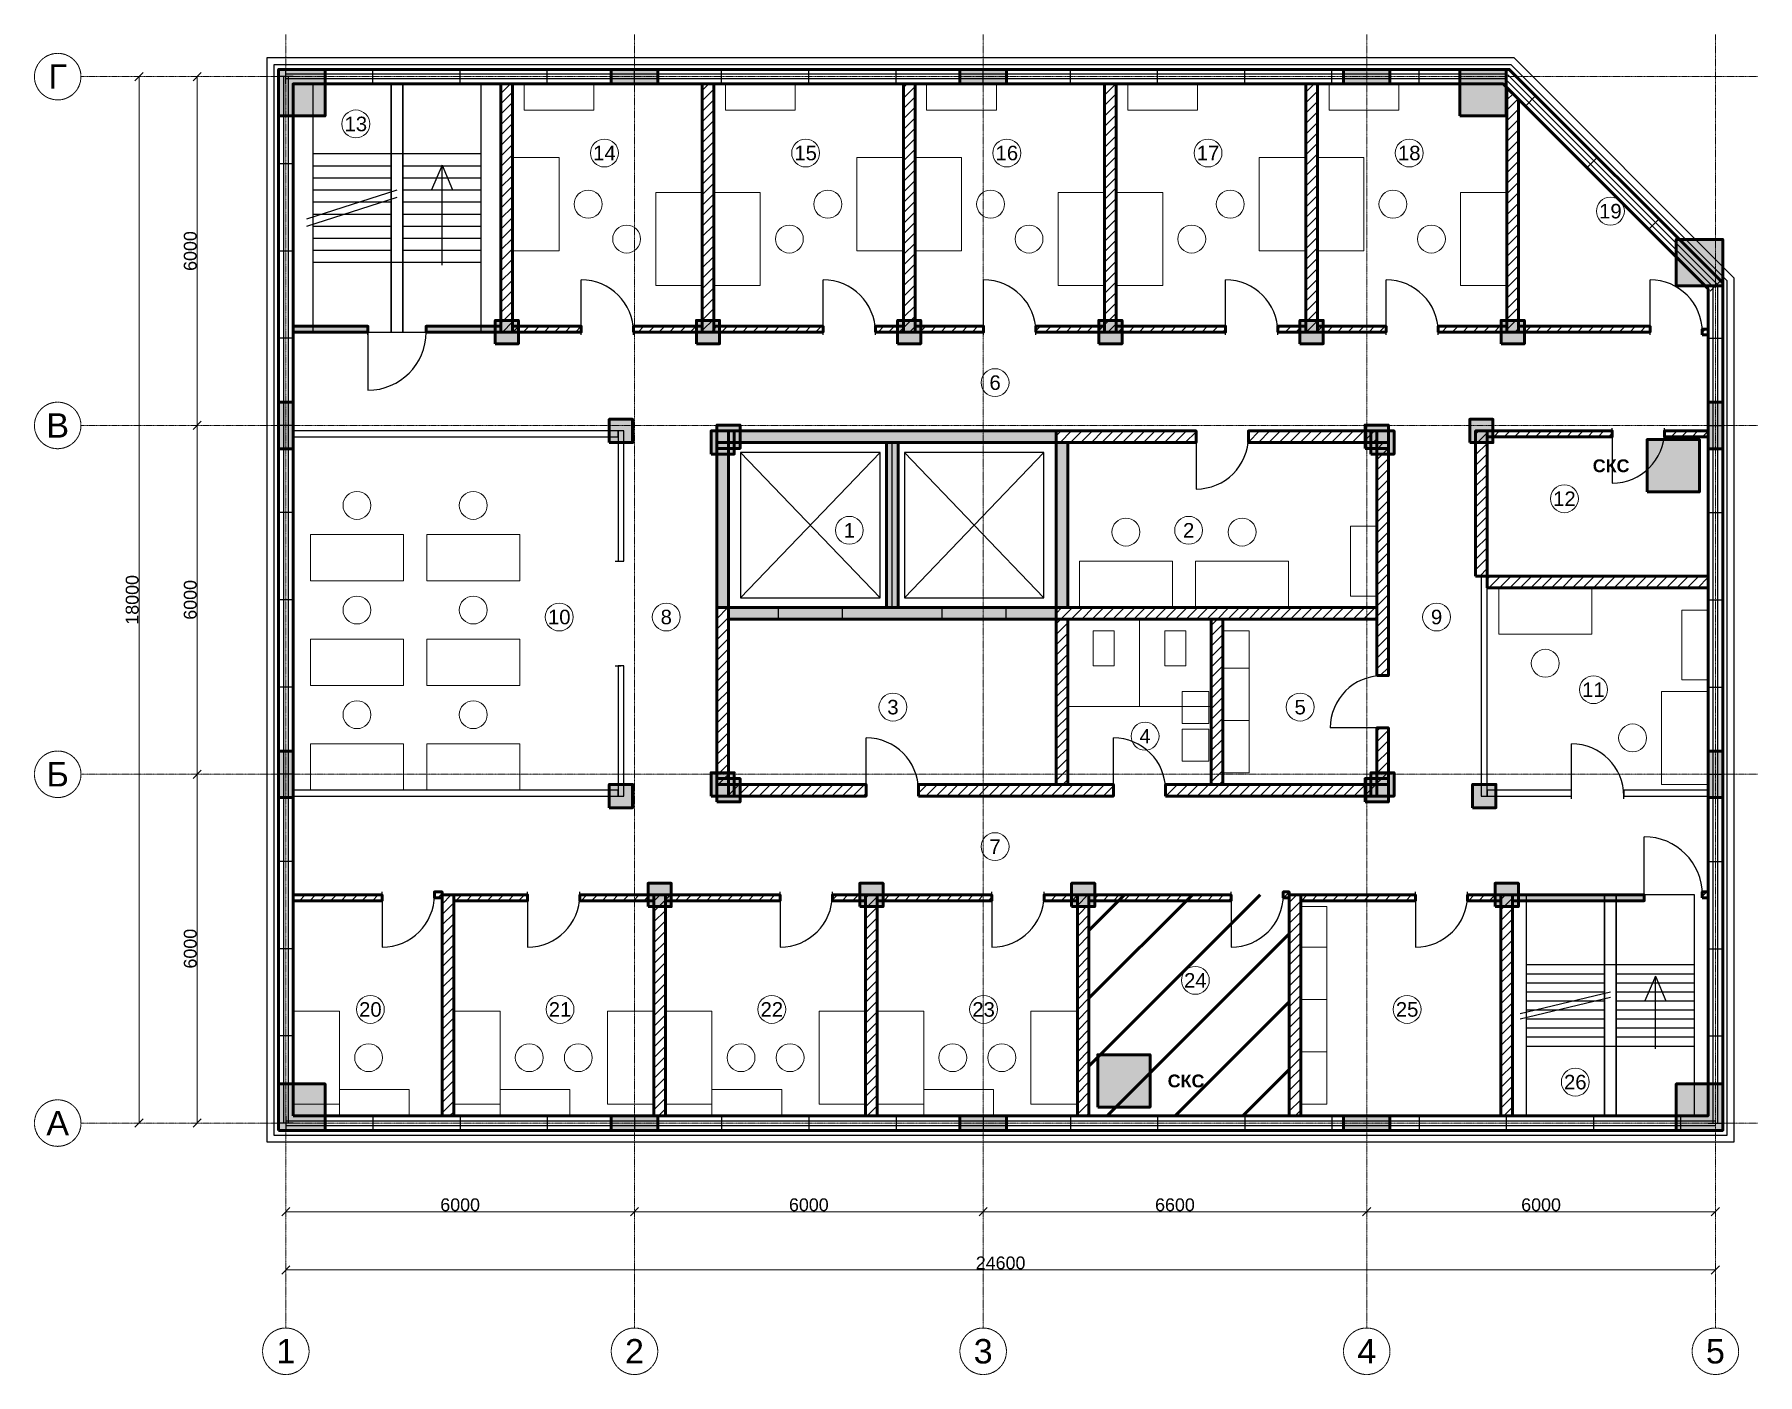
# Model space of a CAD drawing. Header units: millimetres. Extents: x -4325 to 25325, y -4325 to 18725.
import ezdxf
from ezdxf.enums import TextEntityAlignment as Align

# ---------------------------------------------------------------- set-up
doc = ezdxf.new("R2010")
doc.units = ezdxf.units.MM
doc.linetypes.add('CENTER2', pattern=[2.541, 1.587, -0.318, 0.318, -0.318])
for name, color, linetype, lineweight in [('A-ANNO-ROOM', 7, 'CONTINUOUS', 18), ('A-DIMS', 8, 'CONTINUOUS', 13), ('A-DOOR', 3, 'CONTINUOUS', 25), ('A-ELEV', 7, 'CONTINUOUS', 25), ('A-FACADE-PANEL', 8, 'CONTINUOUS', 25), ('A-FURN', 8, 'CONTINUOUS', 18), ('A-GLAZ-RIBBON', 5, 'CONTINUOUS', 25), ('A-GRID', 8, 'CENTER2', 13), ('A-HATCH', 9, 'CONTINUOUS', 9), ('A-OUTLINE', 7, 'CONTINUOUS', 50), ('A-SANI', 8, 'CONTINUOUS', 18), ('A-STAIR', 7, 'CONTINUOUS', 25), ('A-WALL-BLOCK', 9, 'CONTINUOUS', 50), ('A-WALL-GLASS', 4, 'CONTINUOUS', 25), ('A-WALL-RC', 7, 'CONTINUOUS', 50), ('E-SCS-RISER', 1, 'CONTINUOUS', 50), ('E-SERVER-ROOM', 1, 'CONTINUOUS', 50)]:
    doc.layers.add(name, color=color, linetype=linetype, lineweight=lineweight)
doc.styles.add('Arial-Bold', font='arialbd.ttf')
doc.styles.get("Standard").update_dxf_attribs({"font": 'arial.ttf'})

msp = doc.modelspace()

# ---------------------------------------------------------------- hatches: boundary and pattern name
at = {"layer": 'A-HATCH'}
h = msp.add_hatch(dxfattribs=at)
h.set_pattern_fill('ANSI31', scale=40)
h.paths.add_polyline_path([(3703, 13606), (3903, 13606), (3903, 17875), (3903, 17875), (3703, 17875), (3703, 17875)])
h = msp.add_hatch(dxfattribs=at)
h.set_pattern_fill('ANSI31', scale=40)
h.paths.add_polyline_path([(7165, 13606), (7365, 13606), (7365, 17875), (7365, 17875), (7165, 17875), (7165, 17875)])
h = msp.add_hatch(dxfattribs=at)
h.set_pattern_fill('ANSI31', scale=40)
h.paths.add_polyline_path([(10627, 13606), (10827, 13606), (10827, 17875), (10827, 17875), (10627, 17875), (10627, 17875)])
h = msp.add_hatch(dxfattribs=at)
h.set_pattern_fill('ANSI31', scale=40)
h.paths.add_polyline_path([(14089, 13606), (14289, 13606), (14289, 17875), (14289, 17875), (14089, 17875), (14089, 17875)])
h = msp.add_hatch(dxfattribs=at)
h.set_pattern_fill('ANSI31', scale=40)
h.paths.add_polyline_path([(17551, 13606), (17751, 13606), (17751, 17875), (17751, 17875), (17551, 17875), (17551, 17875)])
h = msp.add_hatch(dxfattribs=at)
h.set_pattern_fill('ANSI31', scale=40)
h.paths.add_polyline_path([(21013, 13606), (21213, 13606), (21213, 17610), (21013, 17810)])
h = msp.add_hatch(dxfattribs=at)
h.set_pattern_fill('ANSI31', scale=40)
h.paths.add_polyline_path([(3903, 13606), (5084, 13606), (5084, 13706), (3903, 13706)])
h = msp.add_hatch(dxfattribs=at)
h.set_pattern_fill('ANSI31', scale=40)
h.paths.add_polyline_path([(5984, 13606), (7165, 13606), (7165, 13706), (5984, 13706)])
h = msp.add_hatch(dxfattribs=at)
h.set_pattern_fill('ANSI31', scale=40)
h.paths.add_polyline_path([(7365, 13606), (9246, 13606), (9246, 13706), (7365, 13706)])
h = msp.add_hatch(dxfattribs=at)
h.set_pattern_fill('ANSI31', scale=40)
h.paths.add_polyline_path([(10146, 13606), (10627, 13606), (10627, 13706), (10146, 13706)])
h = msp.add_hatch(dxfattribs=at)
h.set_pattern_fill('ANSI31', scale=40)
h.paths.add_polyline_path([(10827, 13606), (12008, 13606), (12008, 13706), (10827, 13706)])
h = msp.add_hatch(dxfattribs=at)
h.set_pattern_fill('ANSI31', scale=40)
h.paths.add_polyline_path([(12908, 13606), (14089, 13606), (14089, 13706), (12908, 13706)])
h = msp.add_hatch(dxfattribs=at)
h.set_pattern_fill('ANSI31', scale=40)
h.paths.add_polyline_path([(14289, 13606), (16170, 13606), (16170, 13706), (14289, 13706)])
h = msp.add_hatch(dxfattribs=at)
h.set_pattern_fill('ANSI31', scale=40)
h.paths.add_polyline_path([(17070, 13606), (17551, 13606), (17551, 13706), (17070, 13706)])
h = msp.add_hatch(dxfattribs=at)
h.set_pattern_fill('ANSI31', scale=40)
h.paths.add_polyline_path([(17751, 13606), (18932, 13606), (18932, 13706), (17751, 13706)])
h = msp.add_hatch(dxfattribs=at)
h.set_pattern_fill('ANSI31', scale=40)
h.paths.add_polyline_path([(19832, 13606), (21013, 13606), (21013, 13706), (19832, 13706)])
h = msp.add_hatch(dxfattribs=at)
h.set_pattern_fill('ANSI31', scale=40)
h.paths.add_polyline_path([(21213, 13606), (23475, 13606), (23475, 13706), (21213, 13706)])
h = msp.add_hatch(dxfattribs=at)
h.set_pattern_fill('ANSI31', scale=40)
h.paths.add_polyline_path([(24375, 13556), (24475, 13556), (24475, 13556), (24475, 13656), (24475, 13656), (24375, 13656)])
h = msp.add_hatch(dxfattribs=at)
h.set_pattern_fill('ANSI31', scale=40)
h.paths.add_polyline_path([(13256, 11706), (15664, 11706), (15664, 11906), (13256, 11906)])
h = msp.add_hatch(dxfattribs=at)
h.set_pattern_fill('ANSI31', scale=40)
h.paths.add_polyline_path([(16564, 11706), (18772, 11706), (18772, 11906), (16564, 11906)])
h = msp.add_hatch(dxfattribs=at)
h.set_pattern_fill('ANSI31', scale=40)
h.paths.add_polyline_path([(20472, 9409), (20672, 9409), (20672, 11906), (20472, 11906)])
h = msp.add_hatch(dxfattribs=at)
h.set_pattern_fill('ANSI31', scale=40)
h.paths.add_polyline_path([(20672, 11806), (22824, 11806), (22824, 11906), (20672, 11906)])
h = msp.add_hatch(dxfattribs=at)
h.set_pattern_fill('ANSI31', scale=40)
h.paths.add_polyline_path([(23724, 11806), (24475, 11806), (24475, 11806), (24475, 11906), (24475, 11906), (23724, 11906)])
h = msp.add_hatch(dxfattribs=at)
h.set_pattern_fill('ANSI31', scale=40)
h.paths.add_polyline_path([(18772, 7696), (18972, 7696), (18972, 11706), (18772, 11706)])
h = msp.add_hatch(dxfattribs=at)
h.set_pattern_fill('ANSI31', scale=40)
h.paths.add_polyline_path([(20672, 9209), (24475, 9209), (24475, 9209), (24475, 9409), (24475, 9409), (20672, 9409)])
h = msp.add_hatch(dxfattribs=at)
h.set_pattern_fill('ANSI31', scale=40)
h.paths.add_polyline_path([(7417, 5825), (7617, 5825), (7617, 8866), (7417, 8866)])
h = msp.add_hatch(dxfattribs=at)
h.set_pattern_fill('ANSI31', scale=40)
h.paths.add_polyline_path([(13256, 8666), (18772, 8666), (18772, 8866), (13256, 8866)])
h = msp.add_hatch(dxfattribs=at)
h.set_pattern_fill('ANSI31', scale=40)
h.paths.add_polyline_path([(13256, 5825), (13456, 5825), (13456, 8666), (13256, 8666)])
h = msp.add_hatch(dxfattribs=at)
h.set_pattern_fill('ANSI31', scale=40)
h.paths.add_polyline_path([(15925, 5825), (16125, 5825), (16125, 8666), (15925, 8666)])
h = msp.add_hatch(dxfattribs=at)
h.set_pattern_fill('ANSI31', scale=40)
h.paths.add_polyline_path([(18772, 5825), (18972, 5825), (18972, 6796), (18772, 6796)])
h = msp.add_hatch(dxfattribs=at)
h.set_pattern_fill('ANSI31', scale=40)
h.paths.add_polyline_path([(7617, 5625), (9986, 5625), (9986, 5825), (7617, 5825)])
h = msp.add_hatch(dxfattribs=at)
h.set_pattern_fill('ANSI31', scale=40)
h.paths.add_polyline_path([(10886, 5625), (14240, 5625), (14240, 5825), (10886, 5825)])
h = msp.add_hatch(dxfattribs=at)
h.set_pattern_fill('ANSI31', scale=40)
h.paths.add_polyline_path([(15140, 5625), (18772, 5625), (18772, 5825), (15140, 5825)])
h = msp.add_hatch(dxfattribs=at)
h.set_pattern_fill('ANSI31', scale=40)
h.paths.add_polyline_path([(125, 3825), (125, 3825), (1657, 3825), (1657, 3925), (125, 3925), (125, 3925)])
h = msp.add_hatch(dxfattribs=at)
h.set_pattern_fill('ANSI31', scale=40)
h.paths.add_polyline_path([(2557, 3875), (2689, 3875), (2689, 3975), (2557, 3975)])
h = msp.add_hatch(dxfattribs=at)
h.set_pattern_fill('ANSI31', scale=40)
h.paths.add_polyline_path([(2689, 125), (2889, 125), (2889, 125), (2889, 3925), (2689, 3925), (2689, 125)])
h = msp.add_hatch(dxfattribs=at)
h.set_pattern_fill('ANSI31', scale=40)
h.paths.add_polyline_path([(2889, 3825), (4161, 3825), (4161, 3925), (2889, 3925)])
h = msp.add_hatch(dxfattribs=at)
h.set_pattern_fill('ANSI31', scale=40)
h.paths.add_polyline_path([(5061, 3825), (6333, 3825), (6333, 3925), (5061, 3925)])
h = msp.add_hatch(dxfattribs=at)
h.set_pattern_fill('ANSI31', scale=40)
h.paths.add_polyline_path([(6333, 125), (6533, 125), (6533, 125), (6533, 3925), (6333, 3925), (6333, 125)])
h = msp.add_hatch(dxfattribs=at)
h.set_pattern_fill('ANSI31', scale=40)
h.paths.add_polyline_path([(6533, 3825), (8505, 3825), (8505, 3925), (6533, 3925)])
h = msp.add_hatch(dxfattribs=at)
h.set_pattern_fill('ANSI31', scale=40)
h.paths.add_polyline_path([(9405, 3825), (9977, 3825), (9977, 3925), (9405, 3925)])
h = msp.add_hatch(dxfattribs=at)
h.set_pattern_fill('ANSI31', scale=40)
h.paths.add_polyline_path([(9977, 125), (10177, 125), (10177, 125), (10177, 3925), (9977, 3925), (9977, 125)])
h = msp.add_hatch(dxfattribs=at)
h.set_pattern_fill('ANSI31', scale=40)
h.paths.add_polyline_path([(10177, 3825), (12149, 3825), (12149, 3925), (10177, 3925)])
h = msp.add_hatch(dxfattribs=at)
h.set_pattern_fill('ANSI31', scale=40)
h.paths.add_polyline_path([(13049, 3825), (13621, 3825), (13621, 3925), (13049, 3925)])
h = msp.add_hatch(dxfattribs=at)
h.set_pattern_fill('ANSI31', scale=40)
h.paths.add_polyline_path([(13621, 125), (13821, 125), (13821, 125), (13821, 3925), (13621, 3925), (13621, 125)])
h = msp.add_hatch(dxfattribs=at)
h.set_pattern_fill('ANSI31', scale=40)
h.paths.add_polyline_path([(13821, 3825), (16265, 3825), (16265, 3925), (13821, 3925)])
h = msp.add_hatch(dxfattribs=at)
h.set_pattern_fill('ANSI31', scale=40)
h.paths.add_polyline_path([(17165, 3875), (17265, 3875), (17265, 3975), (17165, 3975)])
h = msp.add_hatch(dxfattribs=at)
h.set_pattern_fill('ANSI31', scale=40)
h.paths.add_polyline_path([(17265, 125), (17465, 125), (17465, 125), (17465, 3925), (17265, 3925), (17265, 125)])
h = msp.add_hatch(dxfattribs=at)
h.set_pattern_fill('ANSI31', scale=40)
h.paths.add_polyline_path([(17465, 3825), (19437, 3825), (19437, 3925), (17465, 3925)])
h = msp.add_hatch(dxfattribs=at)
h.set_pattern_fill('ANSI31', scale=40)
h.paths.add_polyline_path([(20337, 3825), (20909, 3825), (20909, 3925), (20337, 3925)])
h = msp.add_hatch(dxfattribs=at)
h.set_pattern_fill('ANSI31', scale=40)
h.paths.add_polyline_path([(20909, 125), (21109, 125), (21109, 125), (21109, 3925), (20909, 3925), (20909, 125)])
h = msp.add_hatch(dxfattribs=at)
h.set_pattern_fill('ANSI31', scale=40)
h.paths.add_polyline_path([(24375, 3875), (24475, 3875), (24475, 3875), (24475, 3975), (24475, 3975), (24375, 3975)])
at = {"layer": 'A-WALL-RC'}
h = msp.add_hatch(color=7, dxfattribs=at)
h.dxf.hatch_style = 1
h.paths.add_polyline_path([(-125, 17325), (675, 17325), (675, 18125), (-125, 18125)])
h = msp.add_hatch(color=7, dxfattribs=at)
h.dxf.hatch_style = 1
h.paths.add_polyline_path([(5600, 17875), (6400, 17875), (6400, 18125), (5600, 18125)])
h = msp.add_hatch(color=7, dxfattribs=at)
h.dxf.hatch_style = 1
h.paths.add_polyline_path([(11600, 17875), (12400, 17875), (12400, 18125), (11600, 18125)])
h = msp.add_hatch(color=7, dxfattribs=at)
h.dxf.hatch_style = 1
h.paths.add_polyline_path([(18200, 17875), (19000, 17875), (19000, 18125), (18200, 18125)])
h = msp.add_hatch(color=7, dxfattribs=at)
h.dxf.hatch_style = 1
h.paths.add_polyline_path([(20200, 17325), (21000, 17325), (21000, 18125), (20200, 18125)])
h = msp.add_hatch(color=7, dxfattribs=at)
h.dxf.hatch_style = 1
h.paths.add_polyline_path([(23925, 14400), (24725, 14400), (24725, 15200), (23925, 15200)])
h = msp.add_hatch(color=7, dxfattribs=at)
h.dxf.hatch_style = 1
h.paths.add_polyline_path([(125, 13606), (125, 13606), (1414, 13606), (1414, 13706), (125, 13706), (125, 13706)])
h = msp.add_hatch(color=7, dxfattribs=at)
h.dxf.hatch_style = 1
h.paths.add_polyline_path([(2414, 13606), (3703, 13606), (3703, 13706), (2414, 13706)])
h = msp.add_hatch(color=7, dxfattribs=at)
h.dxf.hatch_style = 1
h.paths.add_polyline_path([(3603, 13406), (4003, 13406), (4003, 13806), (3603, 13806)])
h = msp.add_hatch(color=7, dxfattribs=at)
h.dxf.hatch_style = 1
h.paths.add_polyline_path([(7065, 13406), (7465, 13406), (7465, 13806), (7065, 13806)])
h = msp.add_hatch(color=7, dxfattribs=at)
h.dxf.hatch_style = 1
h.paths.add_polyline_path([(10527, 13406), (10927, 13406), (10927, 13806), (10527, 13806)])
h = msp.add_hatch(color=7, dxfattribs=at)
h.dxf.hatch_style = 1
h.paths.add_polyline_path([(13989, 13406), (14389, 13406), (14389, 13806), (13989, 13806)])
h = msp.add_hatch(color=7, dxfattribs=at)
h.dxf.hatch_style = 1
h.paths.add_polyline_path([(17451, 13406), (17851, 13406), (17851, 13806), (17451, 13806)])
h = msp.add_hatch(color=7, dxfattribs=at)
h.dxf.hatch_style = 1
h.paths.add_polyline_path([(20913, 13406), (21313, 13406), (21313, 13806), (20913, 13806)])
h = msp.add_hatch(color=7, dxfattribs=at)
h.dxf.hatch_style = 1
h.paths.add_polyline_path([(-125, 11600), (125, 11600), (125, 12400), (-125, 12400)])
h = msp.add_hatch(color=7, dxfattribs=at)
h.dxf.hatch_style = 1
h.paths.add_polyline_path([(24475, 11600), (24725, 11600), (24725, 12400), (24475, 12400)])
h = msp.add_hatch(color=7, dxfattribs=at)
h.dxf.hatch_style = 1
h.paths.add_polyline_path([(5567, 11706), (5967, 11706), (5967, 12106), (5567, 12106)])
h = msp.add_hatch(color=7, dxfattribs=at)
h.dxf.hatch_style = 1
h.paths.add_polyline_path([(7317, 11506), (7717, 11506), (7717, 11906), (7317, 11906)])
h = msp.add_hatch(color=7, dxfattribs=at)
h.dxf.hatch_style = 1
h.paths.add_polyline_path([(7417, 11606), (7817, 11606), (7817, 12006), (7417, 12006)])
h = msp.add_hatch(color=7, dxfattribs=at)
h.dxf.hatch_style = 1
h.paths.add_polyline_path([(7617, 11706), (13256, 11706), (13256, 11906), (7617, 11906)])
h = msp.add_hatch(color=7, dxfattribs=at)
h.dxf.hatch_style = 1
h.paths.add_polyline_path([(18572, 11606), (18972, 11606), (18972, 12006), (18572, 12006)])
h = msp.add_hatch(color=7, dxfattribs=at)
h.dxf.hatch_style = 1
h.paths.add_polyline_path([(18672, 11506), (19072, 11506), (19072, 11906), (18672, 11906)])
h = msp.add_hatch(color=7, dxfattribs=at)
h.dxf.hatch_style = 1
h.paths.add_polyline_path([(20372, 11706), (20772, 11706), (20772, 12106), (20372, 12106)])
h = msp.add_hatch(color=7, dxfattribs=at)
h.dxf.hatch_style = 1
h.paths.add_polyline_path([(7417, 8866), (7617, 8866), (7617, 11706), (7417, 11706)])
h = msp.add_hatch(color=7, dxfattribs=at)
h.dxf.hatch_style = 1
h.paths.add_polyline_path([(10336, 8866), (10536, 8866), (10536, 11706), (10336, 11706)])
h = msp.add_hatch(color=7, dxfattribs=at)
h.dxf.hatch_style = 1
h.paths.add_polyline_path([(13256, 8866), (13456, 8866), (13456, 11706), (13256, 11706)])
h = msp.add_hatch(color=7, dxfattribs=at)
h.dxf.hatch_style = 1
h.paths.add_polyline_path([(7617, 8666), (13256, 8666), (13256, 8866), (7617, 8866)])
h = msp.add_hatch(color=7, dxfattribs=at)
h.dxf.hatch_style = 1
h.paths.add_polyline_path([(-125, 5600), (125, 5600), (125, 6400), (-125, 6400)])
h = msp.add_hatch(color=7, dxfattribs=at)
h.dxf.hatch_style = 1
h.paths.add_polyline_path([(24475, 5600), (24725, 5600), (24725, 6400), (24475, 6400)])
h = msp.add_hatch(color=7, dxfattribs=at)
h.dxf.hatch_style = 1
h.paths.add_polyline_path([(7317, 5625), (7717, 5625), (7717, 6025), (7317, 6025)])
h = msp.add_hatch(color=7, dxfattribs=at)
h.dxf.hatch_style = 1
h.paths.add_polyline_path([(18672, 5625), (19072, 5625), (19072, 6025), (18672, 6025)])
h = msp.add_hatch(color=7, dxfattribs=at)
h.dxf.hatch_style = 1
h.paths.add_polyline_path([(5567, 5425), (5967, 5425), (5967, 5825), (5567, 5825)])
h = msp.add_hatch(color=7, dxfattribs=at)
h.dxf.hatch_style = 1
h.paths.add_polyline_path([(7417, 5525), (7817, 5525), (7817, 5925), (7417, 5925)])
h = msp.add_hatch(color=7, dxfattribs=at)
h.dxf.hatch_style = 1
h.paths.add_polyline_path([(18572, 5525), (18972, 5525), (18972, 5925), (18572, 5925)])
h = msp.add_hatch(color=7, dxfattribs=at)
h.dxf.hatch_style = 1
h.paths.add_polyline_path([(20422, 5425), (20822, 5425), (20822, 5825), (20422, 5825)])
h = msp.add_hatch(color=7, dxfattribs=at)
h.dxf.hatch_style = 1
h.paths.add_polyline_path([(6233, 3725), (6633, 3725), (6633, 4125), (6233, 4125)])
h = msp.add_hatch(color=7, dxfattribs=at)
h.dxf.hatch_style = 1
h.paths.add_polyline_path([(9877, 3725), (10277, 3725), (10277, 4125), (9877, 4125)])
h = msp.add_hatch(color=7, dxfattribs=at)
h.dxf.hatch_style = 1
h.paths.add_polyline_path([(13521, 3725), (13921, 3725), (13921, 4125), (13521, 4125)])
h = msp.add_hatch(color=7, dxfattribs=at)
h.dxf.hatch_style = 1
h.paths.add_polyline_path([(20809, 3725), (21209, 3725), (21209, 4125), (20809, 4125)])
h = msp.add_hatch(color=7, dxfattribs=at)
h.dxf.hatch_style = 1
h.paths.add_polyline_path([(21109, 3825), (23375, 3825), (23375, 3925), (21109, 3925)])
h = msp.add_hatch(color=7, dxfattribs=at)
h.dxf.hatch_style = 1
h.paths.add_polyline_path([(-125, -125), (675, -125), (675, 675), (-125, 675)])
h = msp.add_hatch(color=7, dxfattribs=at)
h.dxf.hatch_style = 1
h.paths.add_polyline_path([(23925, -125), (24725, -125), (24725, 675), (23925, 675)])
h = msp.add_hatch(color=7, dxfattribs=at)
h.dxf.hatch_style = 1
h.paths.add_polyline_path([(5600, -125), (6400, -125), (6400, 125), (5600, 125)])
h = msp.add_hatch(color=7, dxfattribs=at)
h.dxf.hatch_style = 1
h.paths.add_polyline_path([(11600, -125), (12400, -125), (12400, 125), (11600, 125)])
h = msp.add_hatch(color=7, dxfattribs=at)
h.dxf.hatch_style = 1
h.paths.add_polyline_path([(18200, -125), (19000, -125), (19000, 125), (18200, 125)])
at = {"layer": 'E-SCS-RISER'}
h = msp.add_hatch(color=7, dxfattribs=at)
h.dxf.hatch_style = 1
h.paths.add_polyline_path([(23425, 10856), (24325, 10856), (24325, 11756), (23425, 11756)])
h = msp.add_hatch(color=7, dxfattribs=at)
h.dxf.hatch_style = 1
h.paths.add_polyline_path([(13971, 275), (14871, 275), (14871, 1175), (13971, 1175)])
at = {"layer": 'E-SERVER-ROOM'}
h = msp.add_hatch(dxfattribs=at)
h.set_pattern_fill('ANSI31', scale=260)
h.paths.add_polyline_path([(13821, 125), (17265, 125), (17265, 3925), (13821, 3925)])

# ---------------------------------------------------------------- linework, layer by layer
at = {"layer": 'A-ANNO-ROOM'}
for centre in [(1205, 17186), (5483, 16686), (8945, 16686), (12407, 16686), (15869, 16686), (19331, 16686), (22793, 15686), (12205, 12736), (22002, 10739), (9697, 10196), (15536, 10196), (4705, 8705), (6547, 8705), (19802, 8705), (22502, 7455), (10447, 7155), (17455, 7155), (14786, 6655), (12205, 4755), (15651, 2455), (1455, 1955), (4719, 1955), (8363, 1955), (12007, 1955), (19295, 1955), (22189, 705)]:
    msp.add_circle(centre, 240, dxfattribs=at)
at = {"layer": 'A-DIMS'}
for p, q in [((-2596, 17929), (-2454, 18071)), ((-2525, 0), (-2525, 18000)), ((-1596, 17929), (-1454, 18071)), ((-1525, 12000), (-1525, 18000)), ((-1596, 11929), (-1454, 12071)), ((-1596, 11929), (-1454, 12071)), ((-1525, 6000), (-1525, 12000)), ((-1596, 5929), (-1454, 6071)), ((-1596, 5929), (-1454, 6071)), ((-1525, 0), (-1525, 6000)), ((-2596, -71), (-2454, 71)), ((-1596, -71), (-1454, 71)), ((-71, -1596), (71, -1454)), ((5929, -1596), (6071, -1454)), ((5929, -1596), (6071, -1454)), ((11929, -1596), (12071, -1454)), ((11929, -1596), (12071, -1454)), ((18529, -1596), (18671, -1454)), ((18529, -1596), (18671, -1454)), ((24529, -1596), (24671, -1454)), ((0, -1525), (6000, -1525)), ((6000, -1525), (12000, -1525)), ((12000, -1525), (18600, -1525)), ((18600, -1525), (24600, -1525)), ((-71, -2596), (71, -2454)), ((0, -2525), (24600, -2525)), ((24529, -2596), (24671, -2454))]:
    msp.add_line(p, q, dxfattribs=at)
at = {"layer": 'A-DOOR'}
for p, q in [((5084, 13606), (5084, 14506)), ((9246, 13606), (9246, 14506)), ((12008, 13606), (12008, 14506)), ((16170, 13606), (16170, 14506)), ((18932, 13606), (18932, 14506)), ((23475, 13606), (23475, 14506)), ((1414, 13556), (1414, 13656)), ((2414, 13556), (2414, 13656)), ((5084, 13556), (5084, 13656)), ((5984, 13556), (5984, 13656)), ((9246, 13556), (9246, 13656)), ((10146, 13556), (10146, 13656)), ((12008, 13556), (12008, 13656)), ((12908, 13556), (12908, 13656)), ((16170, 13556), (16170, 13656)), ((17070, 13556), (17070, 13656)), ((18932, 13556), (18932, 13656)), ((19832, 13556), (19832, 13656)), ((23475, 13556), (23475, 13656)), ((24375, 13556), (24375, 13656)), ((1414, 13606), (1414, 12606)), ((15664, 11706), (15664, 11906)), ((16564, 11706), (16564, 11906)), ((22824, 11856), (22824, 11956)), ((22824, 11906), (22824, 11006)), ((23724, 11856), (23724, 11956)), ((15664, 11806), (15664, 10906)), ((5667, 9666), (5767, 9666)), ((8477, 8666), (8477, 8866)), ((9577, 8666), (9577, 8866)), ((11296, 8666), (11296, 8866)), ((12396, 8666), (12396, 8866)), ((5667, 7866), (5767, 7866)), ((18772, 7696), (18972, 7696)), ((9986, 5725), (9986, 6625)), ((14240, 5725), (14240, 6625)), ((18872, 6796), (17972, 6796)), ((18772, 6796), (18972, 6796)), ((22124, 5625), (22124, 6525)), ((9986, 5625), (9986, 5825)), ((10886, 5625), (10886, 5825)), ((14240, 5625), (14240, 5825)), ((15140, 5625), (15140, 5825)), ((22124, 5575), (22124, 5675)), ((23024, 5575), (23024, 5675)), ((23375, 3925), (23375, 4925)), ((1657, 3875), (1657, 3975)), ((1657, 3925), (1657, 3025)), ((2557, 3875), (2557, 3975)), ((4161, 3875), (4161, 3975)), ((4161, 3925), (4161, 3025)), ((5061, 3875), (5061, 3975)), ((8505, 3875), (8505, 3975)), ((8505, 3925), (8505, 3025)), ((9405, 3875), (9405, 3975)), ((12149, 3875), (12149, 3975)), ((12149, 3925), (12149, 3025)), ((13049, 3875), (13049, 3975)), ((16265, 3875), (16265, 3975)), ((16265, 3925), (16265, 3025)), ((17165, 3875), (17165, 3975)), ((19437, 3875), (19437, 3975)), ((19437, 3925), (19437, 3025)), ((20337, 3875), (20337, 3975)), ((23375, 3875), (23375, 3975)), ((24375, 3875), (24375, 3975))]:
    msp.add_line(p, q, dxfattribs=at)
for centre, radius, start, end in [((5084, 13606), 900, 0, 90), ((9246, 13606), 900, 0, 90), ((12008, 13606), 900, 0, 90), ((16170, 13606), 900, 0, 90), ((18932, 13606), 900, 0, 90), ((23475, 13606), 900, 0, 90), ((1414, 13606), 1000, -90, 0), ((22824, 11906), 900, -90, 0), ((15664, 11806), 900, -90, 0), ((18872, 6796), 900, 90, 180), ((9986, 5725), 900, 0, 90), ((14240, 5725), 900, 0, 90), ((22124, 5625), 900, 0, 90), ((23375, 3925), 1000, 0, 90), ((1657, 3925), 900, -90, 0), ((4161, 3925), 900, -90, 0), ((8505, 3925), 900, -90, 0), ((12149, 3925), 900, -90, 0), ((16265, 3925), 900, -90, 0), ((19437, 3925), 900, -90, 0)]:
    msp.add_arc(centre, radius, start, end, dxfattribs=at)
at = {"layer": 'A-ELEV'}
for p, q in [((10436, 8866), (10436, 11706)), ((7827, 9036), (10227, 11536)), ((7827, 11536), (10227, 9036)), ((10646, 9036), (13046, 11536)), ((10646, 11536), (13046, 9036))]:
    msp.add_line(p, q, dxfattribs=at)
for points in [[(7827, 9036), (10227, 9036), (10227, 11536), (7827, 11536)], [(10646, 9036), (13046, 9036), (13046, 11536), (10646, 11536)]]:
    msp.add_lwpolyline(points, close=True, dxfattribs=at)
at = {"layer": 'A-FACADE-PANEL'}
for points in [[(-325, -325), (24925, -325), (24925, 14535), (21135, 18325), (-325, 18325)], [(-205, -205), (24805, -205), (24805, 14485), (21085, 18205), (-205, 18205)]]:
    msp.add_lwpolyline(points, close=True, dxfattribs=at)
at = {"layer": 'A-FURN'}
for p, q in [((16125, 7825), (16575, 7825)), ((16125, 6925), (16575, 6925)), ((17465, 3025), (17915, 3025)), ((17465, 2125), (17915, 2125)), ((17465, 1225), (17915, 1225))]:
    msp.add_line(p, q, dxfattribs=at)
for points in [[(4103, 17425), (5303, 17425), (5303, 17875), (4103, 17875)], [(7565, 17425), (8765, 17425), (8765, 17875), (7565, 17875)], [(11027, 17425), (12227, 17425), (12227, 17875), (11027, 17875)], [(14489, 17425), (15689, 17425), (15689, 17875), (14489, 17875)], [(17951, 17425), (19151, 17425), (19151, 17875), (17951, 17875)], [(3903, 15006), (4703, 15006), (4703, 16606), (3903, 16606)], [(9827, 15006), (10627, 15006), (10627, 16606), (9827, 16606)], [(10827, 15006), (11627, 15006), (11627, 16606), (10827, 16606)], [(16751, 15006), (17551, 15006), (17551, 16606), (16751, 16606)], [(17751, 15006), (18551, 15006), (18551, 16606), (17751, 16606)], [(6365, 14406), (7165, 14406), (7165, 16006), (6365, 16006)], [(7365, 14406), (8165, 14406), (8165, 16006), (7365, 16006)], [(13289, 14406), (14089, 14406), (14089, 16006), (13289, 16006)], [(14289, 14406), (15089, 14406), (15089, 16006), (14289, 16006)], [(20213, 14406), (21013, 14406), (21013, 16006), (20213, 16006)], [(425, 9325), (2025, 9325), (2025, 10125), (425, 10125)], [(2425, 9325), (4025, 9325), (4025, 10125), (2425, 10125)], [(18322, 9066), (18772, 9066), (18772, 10266), (18322, 10266)], [(13656, 8866), (15256, 8866), (15256, 9666), (13656, 9666)], [(15656, 8866), (17256, 8866), (17256, 9666), (15656, 9666)], [(20872, 8409), (22472, 8409), (22472, 9209), (20872, 9209)], [(24025, 7625), (24475, 7625), (24475, 8825), (24025, 8825)], [(425, 7525), (2025, 7525), (2025, 8325), (425, 8325)], [(2425, 7525), (4025, 7525), (4025, 8325), (2425, 8325)], [(16125, 6025), (16575, 6025), (16575, 8466), (16125, 8466)], [(23675, 5825), (24475, 5825), (24475, 7425), (23675, 7425)], [(425, 5725), (2025, 5725), (2025, 6525), (425, 6525)], [(2425, 5725), (4025, 5725), (4025, 6525), (2425, 6525)], [(17465, 325), (17915, 325), (17915, 3725), (17465, 3725)], [(125, 325), (925, 325), (925, 1925), (125, 1925)], [(2889, 325), (3689, 325), (3689, 1925), (2889, 1925)], [(5533, 325), (6333, 325), (6333, 1925), (5533, 1925)], [(6533, 325), (7333, 325), (7333, 1925), (6533, 1925)], [(9177, 325), (9977, 325), (9977, 1925), (9177, 1925)], [(10177, 325), (10977, 325), (10977, 1925), (10177, 1925)], [(12821, 325), (13621, 325), (13621, 1925), (12821, 1925)], [(925, 125), (2125, 125), (2125, 575), (925, 575)], [(3689, 125), (4889, 125), (4889, 575), (3689, 575)], [(7333, 125), (8533, 125), (8533, 575), (7333, 575)], [(10977, 125), (12177, 125), (12177, 575), (10977, 575)]]:
    msp.add_lwpolyline(points, close=True, dxfattribs=at)
for centre in [(5203, 15806), (9327, 15806), (12127, 15806), (16251, 15806), (19051, 15806), (5865, 15206), (8665, 15206), (12789, 15206), (15589, 15206), (19713, 15206), (1225, 10625), (3225, 10625), (14456, 10166), (16456, 10166), (1225, 8825), (3225, 8825), (21672, 7909), (1225, 7025), (3225, 7025), (23175, 6625), (1425, 1125), (4189, 1125), (5033, 1125), (7833, 1125), (8677, 1125), (11477, 1125), (12321, 1125)]:
    msp.add_circle(centre, 240, dxfattribs=at)
at = {"layer": 'A-GLAZ-RIBBON'}
for p, q in [((0, 17875), (0, 18125)), ((1500, 17875), (1500, 18125)), ((3000, 17875), (3000, 18125)), ((4500, 17875), (4500, 18125)), ((6000, 17875), (6000, 18125)), ((7500, 17875), (7500, 18125)), ((9000, 17875), (9000, 18125)), ((10500, 17875), (10500, 18125)), ((12000, 17875), (12000, 18125)), ((13500, 17875), (13500, 18125)), ((15000, 17875), (15000, 18125)), ((16500, 17875), (16500, 18125)), ((18000, 17875), (18000, 18125)), ((19500, 17875), (19500, 18125)), ((21000, 17875), (21000, 18125)), ((125, 18000), (-125, 18000)), ((-40, 18000), (-40, 0)), ((21000, 18040), (0, 18040)), ((21000, 17960), (0, 17960)), ((40, 18000), (40, 0)), ((24572, 14372), (20972, 17972)), ((24628, 14428), (21028, 18028)), ((21330, 17494), (21506, 17670)), ((22390, 16433), (22567, 16610)), ((125, 16500), (-125, 16500)), ((23451, 15372), (23628, 15549)), ((125, 15000), (-125, 15000)), ((24512, 14312), (24688, 14488)), ((24560, 0), (24560, 14400)), ((24640, 0), (24640, 14400)), ((125, 13500), (-125, 13500)), ((24475, 13500), (24725, 13500)), ((125, 12000), (-125, 12000)), ((24475, 12000), (24725, 12000)), ((125, 10500), (-125, 10500)), ((24475, 10500), (24725, 10500)), ((125, 9000), (-125, 9000)), ((24475, 9000), (24725, 9000)), ((125, 7500), (-125, 7500)), ((24475, 7500), (24725, 7500)), ((125, 6000), (-125, 6000)), ((24475, 6000), (24725, 6000)), ((125, 4500), (-125, 4500)), ((24475, 4500), (24725, 4500)), ((125, 3000), (-125, 3000)), ((24475, 3000), (24725, 3000)), ((125, 1500), (-125, 1500)), ((24475, 1500), (24725, 1500)), ((125, 0), (-125, 0)), ((0, 125), (0, -125)), ((0, 40), (24600, 40)), ((1500, 125), (1500, -125)), ((3000, 125), (3000, -125)), ((4500, 125), (4500, -125)), ((6000, 125), (6000, -125)), ((7500, 125), (7500, -125)), ((9000, 125), (9000, -125)), ((10500, 125), (10500, -125)), ((12000, 125), (12000, -125)), ((13500, 125), (13500, -125)), ((15000, 125), (15000, -125)), ((16500, 125), (16500, -125)), ((18000, 125), (18000, -125)), ((19500, 125), (19500, -125)), ((21000, 125), (21000, -125)), ((22500, 125), (22500, -125)), ((24000, 125), (24000, -125)), ((24475, 0), (24725, 0)), ((0, -40), (24600, -40))]:
    msp.add_line(p, q, dxfattribs=at)
at = {"layer": 'A-GRID'}
for p, q in [((0, -3525), (0, 18725)), ((6000, -3525), (6000, 18725)), ((12000, -3525), (12000, 18725)), ((18600, -3525), (18600, 18725)), ((24600, -3525), (24600, 18725)), ((-3525, 18000), (25325, 18000)), ((-3525, 12000), (25325, 12000)), ((-3525, 6000), (25325, 6000)), ((-3525, 0), (25325, 0))]:
    msp.add_line(p, q, dxfattribs=at)
for centre in [(-3925, 18000), (-3925, 12000), (-3925, 6000), (-3925, 0), (0, -3925), (6000, -3925), (12000, -3925), (18600, -3925), (24600, -3925)]:
    msp.add_circle(centre, 400, dxfattribs=at)
at = {"layer": 'A-OUTLINE'}
for points in [[(-125, -125), (24725, -125), (24725, 14452), (21052, 18125), (-125, 18125)], [(125, 125), (24475, 125), (24475, 14348), (20948, 17875), (125, 17875)]]:
    msp.add_lwpolyline(points, close=True, dxfattribs=at)
at = {"layer": 'A-SANI'}
for points in [[(13456, 7166), (14690, 7166), (14690, 8666), (13456, 8666)], [(14690, 7166), (15925, 7166), (15925, 8666), (14690, 8666)], [(13893, 7866), (14253, 7866), (14253, 8466), (13893, 8466)], [(15128, 7866), (15488, 7866), (15488, 8466), (15128, 8466)], [(15425, 6875), (15885, 6875), (15885, 7425), (15425, 7425)], [(15425, 6225), (15885, 6225), (15885, 6775), (15425, 6775)]]:
    msp.add_lwpolyline(points, close=True, dxfattribs=at)
at = {"layer": 'A-STAIR'}
for p, q in [((464, 16675), (1814, 16675)), ((464, 16675), (3364, 16675)), ((2014, 16675), (3364, 16675)), ((464, 16467), (1814, 16467)), ((2014, 16467), (3364, 16467)), ((2689, 16475), (2509, 16055)), ((2689, 14756), (2689, 16475)), ((2689, 16475), (2869, 16055)), ((364, 15554), (1914, 16052)), ((464, 16260), (1814, 16260)), ((464, 16052), (1814, 16052)), ((2014, 16260), (3364, 16260)), ((2014, 16052), (3364, 16052)), ((364, 15429), (1914, 15927)), ((464, 15844), (1814, 15844)), ((2014, 15844), (3364, 15844)), ((464, 15637), (1814, 15637)), ((464, 15429), (1814, 15429)), ((2014, 15637), (3364, 15637)), ((2014, 15429), (3364, 15429)), ((464, 15221), (1814, 15221)), ((2014, 15221), (3364, 15221)), ((464, 15014), (1814, 15014)), ((2014, 15014), (3364, 15014)), ((464, 14806), (3364, 14806)), ((21342, 2725), (22692, 2725)), ((21342, 2725), (24242, 2725)), ((22892, 2725), (24242, 2725)), ((21342, 2569), (22692, 2569)), ((21342, 2414), (22692, 2414)), ((22892, 2569), (24242, 2569)), ((22892, 2414), (24242, 2414)), ((23567, 2525), (23387, 2105)), ((23567, 1275), (23567, 2525)), ((23567, 2525), (23747, 2105)), ((21242, 1885), (22792, 2258)), ((21242, 1792), (22792, 2165)), ((21342, 2258), (22692, 2258)), ((21342, 2103), (22692, 2103)), ((22892, 2258), (24242, 2258)), ((22892, 2103), (24242, 2103)), ((21342, 1947), (22692, 1947)), ((21342, 1792), (22692, 1792)), ((22892, 1947), (24242, 1947)), ((22892, 1792), (24242, 1792)), ((21342, 1636), (22692, 1636)), ((22892, 1636), (24242, 1636)), ((21342, 1481), (22692, 1481)), ((21342, 1325), (24242, 1325)), ((22892, 1481), (24242, 1481))]:
    msp.add_line(p, q, dxfattribs=at)
for points in [[(464, 13606), (1814, 13606), (1814, 17875), (464, 17875)], [(1814, 13606), (2014, 13606), (2014, 17875), (1814, 17875)], [(2014, 13606), (3364, 13606), (3364, 17875), (2014, 17875)], [(21342, 125), (22692, 125), (22692, 3925), (21342, 3925)], [(22692, 125), (22892, 125), (22892, 3925), (22692, 3925)], [(22892, 125), (24242, 125), (24242, 3925), (22892, 3925)]]:
    msp.add_lwpolyline(points, close=True, dxfattribs=at)
at = {"layer": 'A-WALL-BLOCK'}
for points in [[(3703, 13606), (3903, 13606), (3903, 17875), (3903, 17875), (3703, 17875), (3703, 17875)], [(7165, 13606), (7365, 13606), (7365, 17875), (7365, 17875), (7165, 17875), (7165, 17875)], [(10627, 13606), (10827, 13606), (10827, 17875), (10827, 17875), (10627, 17875), (10627, 17875)], [(14089, 13606), (14289, 13606), (14289, 17875), (14289, 17875), (14089, 17875), (14089, 17875)], [(17551, 13606), (17751, 13606), (17751, 17875), (17751, 17875), (17551, 17875), (17551, 17875)], [(21013, 13606), (21213, 13606), (21213, 17610), (21013, 17810)], [(3903, 13606), (5084, 13606), (5084, 13706), (3903, 13706)], [(5984, 13606), (7165, 13606), (7165, 13706), (5984, 13706)], [(7365, 13606), (9246, 13606), (9246, 13706), (7365, 13706)], [(10146, 13606), (10627, 13606), (10627, 13706), (10146, 13706)], [(10827, 13606), (12008, 13606), (12008, 13706), (10827, 13706)], [(12908, 13606), (14089, 13606), (14089, 13706), (12908, 13706)], [(14289, 13606), (16170, 13606), (16170, 13706), (14289, 13706)], [(17070, 13606), (17551, 13606), (17551, 13706), (17070, 13706)], [(17751, 13606), (18932, 13606), (18932, 13706), (17751, 13706)], [(19832, 13606), (21013, 13606), (21013, 13706), (19832, 13706)], [(21213, 13606), (23475, 13606), (23475, 13706), (21213, 13706)], [(24375, 13556), (24475, 13556), (24475, 13556), (24475, 13656), (24475, 13656), (24375, 13656)], [(13256, 11706), (15664, 11706), (15664, 11906), (13256, 11906)], [(16564, 11706), (18772, 11706), (18772, 11906), (16564, 11906)], [(20472, 9409), (20672, 9409), (20672, 11906), (20472, 11906)], [(20672, 11806), (22824, 11806), (22824, 11906), (20672, 11906)], [(23724, 11806), (24475, 11806), (24475, 11806), (24475, 11906), (24475, 11906), (23724, 11906)], [(18772, 7696), (18972, 7696), (18972, 11706), (18772, 11706)], [(20672, 9209), (24475, 9209), (24475, 9209), (24475, 9409), (24475, 9409), (20672, 9409)], [(7417, 5825), (7617, 5825), (7617, 8866), (7417, 8866)], [(13256, 8666), (18772, 8666), (18772, 8866), (13256, 8866)], [(13256, 5825), (13456, 5825), (13456, 8666), (13256, 8666)], [(15925, 5825), (16125, 5825), (16125, 8666), (15925, 8666)], [(18772, 5825), (18972, 5825), (18972, 6796), (18772, 6796)], [(7617, 5625), (9986, 5625), (9986, 5825), (7617, 5825)], [(10886, 5625), (14240, 5625), (14240, 5825), (10886, 5825)], [(15140, 5625), (18772, 5625), (18772, 5825), (15140, 5825)], [(125, 3825), (125, 3825), (1657, 3825), (1657, 3925), (125, 3925), (125, 3925)], [(2557, 3875), (2689, 3875), (2689, 3975), (2557, 3975)], [(2689, 125), (2889, 125), (2889, 125), (2889, 3925), (2689, 3925), (2689, 125)], [(2889, 3825), (4161, 3825), (4161, 3925), (2889, 3925)], [(5061, 3825), (6333, 3825), (6333, 3925), (5061, 3925)], [(6333, 125), (6533, 125), (6533, 125), (6533, 3925), (6333, 3925), (6333, 125)], [(6533, 3825), (8505, 3825), (8505, 3925), (6533, 3925)], [(9405, 3825), (9977, 3825), (9977, 3925), (9405, 3925)], [(9977, 125), (10177, 125), (10177, 125), (10177, 3925), (9977, 3925), (9977, 125)], [(10177, 3825), (12149, 3825), (12149, 3925), (10177, 3925)], [(13049, 3825), (13621, 3825), (13621, 3925), (13049, 3925)], [(13621, 125), (13821, 125), (13821, 125), (13821, 3925), (13621, 3925), (13621, 125)], [(13821, 3825), (16265, 3825), (16265, 3925), (13821, 3925)], [(17165, 3875), (17265, 3875), (17265, 3975), (17165, 3975)], [(17265, 125), (17465, 125), (17465, 125), (17465, 3925), (17265, 3925), (17265, 125)], [(17465, 3825), (19437, 3825), (19437, 3925), (17465, 3925)], [(20337, 3825), (20909, 3825), (20909, 3925), (20337, 3925)], [(20909, 125), (21109, 125), (21109, 125), (21109, 3925), (20909, 3925), (20909, 125)], [(24375, 3875), (24475, 3875), (24475, 3875), (24475, 3975), (24475, 3975), (24375, 3975)]]:
    msp.add_lwpolyline(points, close=True, dxfattribs=at)
at = {"layer": 'A-WALL-GLASS'}
for points in [[(125, 11806), (125, 11806), (5717, 11806), (5717, 11906), (125, 11906), (125, 11906)], [(5717, 9666), (5817, 9666), (5817, 11906), (5717, 11906)], [(20572, 5625), (20672, 5625), (20672, 9409), (20572, 9409)], [(5717, 5625), (5817, 5625), (5817, 7866), (5717, 7866)], [(125, 5625), (125, 5625), (5717, 5625), (5717, 5725), (125, 5725), (125, 5725)], [(20672, 5625), (22124, 5625), (22124, 5725), (20672, 5725)], [(23024, 5625), (24475, 5625), (24475, 5625), (24475, 5725), (24475, 5725), (23024, 5725)]]:
    msp.add_lwpolyline(points, close=True, dxfattribs=at)
at = {"layer": 'A-WALL-RC'}
for points in [[(-125, 17325), (675, 17325), (675, 18125), (-125, 18125)], [(5600, 17875), (6400, 17875), (6400, 18125), (5600, 18125)], [(11600, 17875), (12400, 17875), (12400, 18125), (11600, 18125)], [(18200, 17875), (19000, 17875), (19000, 18125), (18200, 18125)], [(20200, 17325), (21000, 17325), (21000, 18125), (20200, 18125)], [(23925, 14400), (24725, 14400), (24725, 15200), (23925, 15200)], [(125, 13606), (125, 13606), (1414, 13606), (1414, 13706), (125, 13706), (125, 13706)], [(2414, 13606), (3703, 13606), (3703, 13706), (2414, 13706)], [(3603, 13406), (4003, 13406), (4003, 13806), (3603, 13806)], [(7065, 13406), (7465, 13406), (7465, 13806), (7065, 13806)], [(10527, 13406), (10927, 13406), (10927, 13806), (10527, 13806)], [(13989, 13406), (14389, 13406), (14389, 13806), (13989, 13806)], [(17451, 13406), (17851, 13406), (17851, 13806), (17451, 13806)], [(20913, 13406), (21313, 13406), (21313, 13806), (20913, 13806)], [(-125, 11600), (125, 11600), (125, 12400), (-125, 12400)], [(24475, 11600), (24725, 11600), (24725, 12400), (24475, 12400)], [(5567, 11706), (5967, 11706), (5967, 12106), (5567, 12106)], [(7317, 11506), (7717, 11506), (7717, 11906), (7317, 11906)], [(7417, 11606), (7817, 11606), (7817, 12006), (7417, 12006)], [(7617, 11706), (13256, 11706), (13256, 11906), (7617, 11906)], [(18572, 11606), (18972, 11606), (18972, 12006), (18572, 12006)], [(18672, 11506), (19072, 11506), (19072, 11906), (18672, 11906)], [(20372, 11706), (20772, 11706), (20772, 12106), (20372, 12106)], [(7417, 8866), (7617, 8866), (7617, 11706), (7417, 11706)], [(10336, 8866), (10536, 8866), (10536, 11706), (10336, 11706)], [(13256, 8866), (13456, 8866), (13456, 11706), (13256, 11706)], [(7617, 8666), (13256, 8666), (13256, 8866), (7617, 8866)], [(-125, 5600), (125, 5600), (125, 6400), (-125, 6400)], [(24475, 5600), (24725, 5600), (24725, 6400), (24475, 6400)], [(7317, 5625), (7717, 5625), (7717, 6025), (7317, 6025)], [(18672, 5625), (19072, 5625), (19072, 6025), (18672, 6025)], [(5567, 5425), (5967, 5425), (5967, 5825), (5567, 5825)], [(7417, 5525), (7817, 5525), (7817, 5925), (7417, 5925)], [(18572, 5525), (18972, 5525), (18972, 5925), (18572, 5925)], [(20422, 5425), (20822, 5425), (20822, 5825), (20422, 5825)], [(6233, 3725), (6633, 3725), (6633, 4125), (6233, 4125)], [(9877, 3725), (10277, 3725), (10277, 4125), (9877, 4125)], [(13521, 3725), (13921, 3725), (13921, 4125), (13521, 4125)], [(20809, 3725), (21209, 3725), (21209, 4125), (20809, 4125)], [(21109, 3825), (23375, 3825), (23375, 3925), (21109, 3925)], [(-125, -125), (675, -125), (675, 675), (-125, 675)], [(23925, -125), (24725, -125), (24725, 675), (23925, 675)], [(5600, -125), (6400, -125), (6400, 125), (5600, 125)], [(11600, -125), (12400, -125), (12400, 125), (11600, 125)], [(18200, -125), (19000, -125), (19000, 125), (18200, 125)]]:
    msp.add_lwpolyline(points, close=True, dxfattribs=at)
at = {"layer": 'E-SCS-RISER'}
for points in [[(23425, 10856), (24325, 10856), (24325, 11756), (23425, 11756)], [(13971, 275), (14871, 275), (14871, 1175), (13971, 1175)]]:
    msp.add_lwpolyline(points, close=True, dxfattribs=at)

# ---------------------------------------------------------------- texts
at = {"layer": 'A-ANNO-ROOM'}
for s, p in [('13', (1205, 17186)), ('14', (5483, 16686)), ('15', (8945, 16686)), ('16', (12407, 16686)), ('17', (15869, 16686)), ('18', (19331, 16686)), ('19', (22793, 15686)), ('6', (12205, 12736)), ('12', (22002, 10739)), ('1', (9697, 10196)), ('2', (15536, 10196)), ('10', (4705, 8705)), ('8', (6547, 8705)), ('9', (19802, 8705)), ('11', (22502, 7455)), ('3', (10447, 7155)), ('5', (17455, 7155)), ('4', (14786, 6655)), ('7', (12205, 4755)), ('24', (15651, 2455)), ('20', (1455, 1955)), ('21', (4719, 1955)), ('22', (8363, 1955)), ('23', (12007, 1955)), ('25', (19295, 1955)), ('26', (22189, 705))]:
    msp.add_text(s, height=250, dxfattribs=at).set_placement(p, align=Align.MIDDLE_CENTER)
at = {"layer": 'A-DIMS'}
for s, p in [('6000', (-1645, 15000)), ('18000', (-2645, 9000)), ('6000', (-1645, 9000)), ('6000', (-1645, 3000))]:
    msp.add_text(s, height=220, rotation=90, dxfattribs=at).set_placement(p, align=Align.MIDDLE_CENTER)
for s, p in [('6000', (3000, -1405)), ('6000', (9000, -1405)), ('6600', (15300, -1405)), ('6000', (21600, -1405)), ('24600', (12300, -2405))]:
    msp.add_text(s, height=220, dxfattribs=at).set_placement(p, align=Align.MIDDLE_CENTER)
at = {"layer": 'A-GRID'}
for s, p in [('Г', (-3925, 18000)), ('В', (-3925, 12000)), ('Б', (-3925, 6000)), ('А', (-3925, 0)), ('1', (0, -3925)), ('2', (6000, -3925)), ('3', (12000, -3925)), ('4', (18600, -3925)), ('5', (24600, -3925))]:
    msp.add_text(s, height=420, dxfattribs=at).set_placement(p, align=Align.MIDDLE_CENTER)
at = {"layer": 'E-SCS-RISER', "style": 'Arial-Bold'}
for p in [(22805, 11306), (15491, 725)]:
    msp.add_text('СКС', height=220, dxfattribs=at).set_placement(p, align=Align.MIDDLE_CENTER)

doc.saveas('drawing.dxf')
